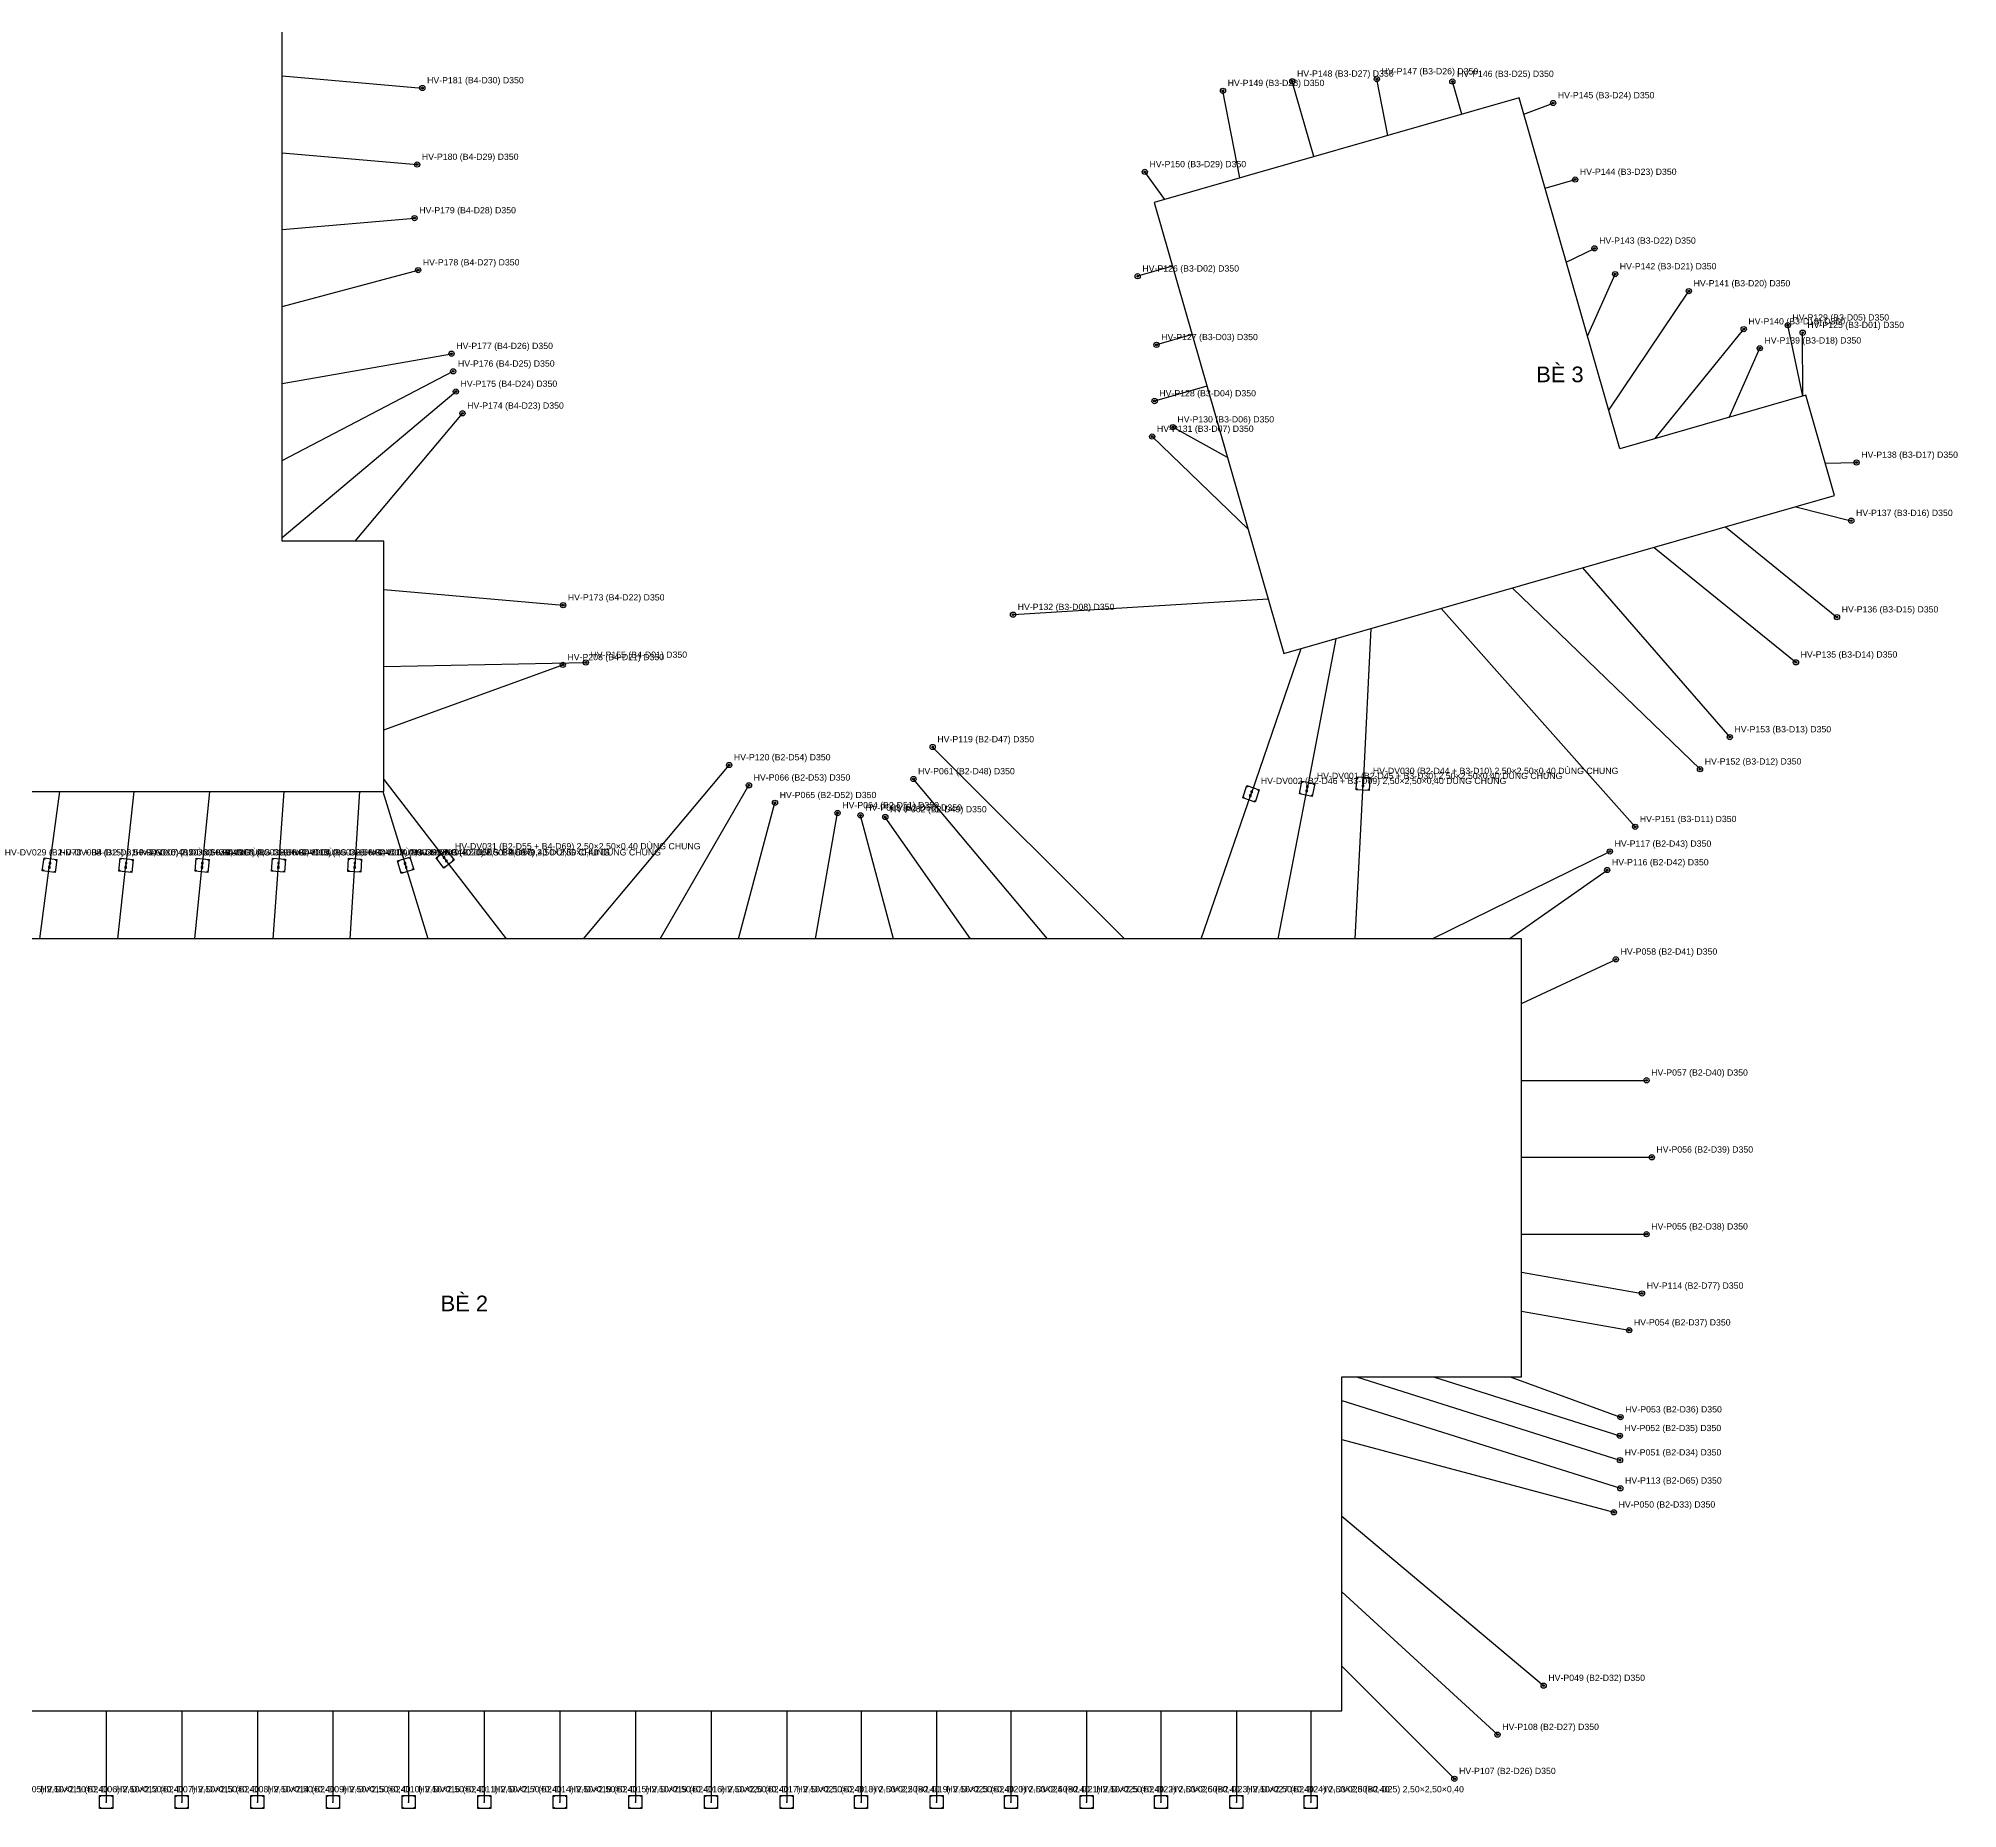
# Model space of a CAD drawing. Header units: metres. Extents: x -256 to 1219, y -260 to 304.
# Drawn here: x 111.2 to 479.2, y -259.8 to 79.6 of the extents above; entities that cross this region are included whole.
import ezdxf

# ---------------------------------------------------------------- set-up
doc = ezdxf.new("R2010")
doc.units = ezdxf.units.M
for name, color, linetype in [('01_BE_PIN', 4, 'Continuous'), ('02_DAY_NEO_BO', 3, 'Continuous'), ('03_DAY_NEO_DAY', 1, 'Continuous'), ('04_COC_KHOAN_NHOI_BO', 2, 'Continuous'), ('05_DE_NEO_VIT_XOAN', 6, 'Continuous'), ('06_TOA_DO_TEXT', 7, 'Continuous')]:
    doc.layers.add(name, color=color, linetype=linetype)
doc.styles.add('VN', font='arial.ttf')

msp = doc.modelspace()

# ---------------------------------------------------------------- linework, layer by layer
at = {"layer": '01_BE_PIN'}
for p, q in [((157.905, -16.811), (157.905, 241.189)), ((395.128, 68.217), (325.167, 48.156)), ((414.423, 0.929), (395.128, 68.217)), ((325.167, 48.156), (349.975, -38.357)), ((450.105, 11.161), (414.423, 0.929)), ((455.617, -8.065), (450.105, 11.161)), ((349.975, -38.357), (455.617, -8.065)), ((177.427, -16.811), (157.905, -16.811)), ((177.427, -64.811), (177.427, -16.811)), ((85.105, -64.811), (177.427, -64.811)), ((395.548, -93.041), (104.939, -93.041)), ((395.548, -177.041), (395.548, -93.041)), ((361.127, -241.041), (361.127, -177.041)), ((361.127, -177.041), (395.548, -177.041)), ((67.299, -241.041), (361.127, -241.041))]:
    msp.add_line(p, q, dxfattribs=at)
at = {"layer": '02_DAY_NEO_BO'}
for p, q in [((157.91, 72.42), (184.81, 70.07)), ((355.76, 56.93), (351.62, 71.35)), ((369.94, 60.99), (367.84, 71.79)), ((384.11, 65.06), (382.32, 71.31)), ((341.58, 52.86), (338.33, 69.55)), ((396.04, 65.05), (401.64, 67.2)), ((157.91, 57.67), (183.81, 55.4)), ((327.16, 48.73), (323.34, 53.99)), ((400.1, 50.87), (405.87, 52.53)), ((157.91, 42.92), (183.31, 45.14)), ((404.17, 36.7), (409.56, 39.33)), ((157.91, 28.17), (183.99, 35.16)), ((328.68, 35.91), (321.97, 33.99)), ((408.23, 22.52), (413.52, 34.4)), ((412.3, 8.34), (427.68, 31.14)), ((332.44, 22.8), (325.58, 20.84)), ((421.19, 2.87), (438.19, 23.85)), ((449.55, 11), (446.63, 24.6)), ((449.55, 11), (449.49, 23.16)), ((157.91, 13.42), (190.41, 19.14)), ((435.37, 6.94), (441.27, 20.19)), ((157.91, -1.33), (190.73, 15.76)), ((157.91, -16.08), (191.23, 11.89)), ((335.26, 12.94), (325.22, 10.06)), ((171.93, -16.81), (192.5, 7.7)), ((339.19, -0.76), (328.7, 5.06)), ((343.12, -14.45), (324.77, 3.26)), ((453.83, -1.83), (459.83, -1.72)), ((448.15, -10.21), (458.82, -12.87)), ((434.7, -14.06), (456.07, -31.37)), ((421, -17.99), (448.2, -40.02)), ((407.3, -21.92), (435.52, -54.36)), ((177.43, -26.06), (211.8, -29.07)), ((346.98, -27.91), (298.07, -30.9)), ((393.85, -25.78), (429.81, -60.52)), ((380.15, -29.71), (417.36, -71.56)), ((177.43, -40.81), (216.14, -40.06)), ((177.43, -53), (211.73, -40.52)), ((319.43, -93.04), (282.66, -56.27)), ((215.68, -93.04), (243.64, -59.72)), ((304.68, -93.04), (278.97, -62.4)), ((230.43, -93.04), (247.43, -63.6)), ((245.43, -93.04), (252.42, -66.96)), ((260.18, -93.04), (264.43, -68.91)), ((275.18, -93.04), (268.84, -69.37)), ((289.93, -93.04), (273.58, -69.69)), ((378.43, -93.04), (412.53, -76.28)), ((393.18, -93.04), (412.02, -79.85)), ((395.55, -105.42), (413.68, -96.97)), ((395.55, -120.17), (419.55, -120.17)), ((395.55, -134.92), (420.55, -134.92)), ((395.55, -149.67), (419.55, -149.67)), ((395.55, -156.94), (418.69, -161.02)), ((395.55, -164.42), (416.23, -168.07)), ((363.92, -177.04), (414.46, -192.99)), ((378.67, -177.04), (414.43, -188.32)), ((393.42, -177.04), (414.56, -184.74)), ((361.13, -181.52), (414.53, -198.38)), ((361.13, -189), (413.29, -202.98)), ((361.13, -203.75), (399.82, -236.21)), ((361.13, -218.25), (390.99, -245.61)), ((361.13, -232.5), (382.7, -254.07))]:
    msp.add_line(p, q, dxfattribs=at)
at = {"layer": '03_DAY_NEO_DAY'}
for p, q in [((359.96, -35.5), (354.45, -64.27)), ((366.69, -33.57), (365.19, -63.31)), ((353.23, -37.42), (343.71, -65.23)), ((177.43, -62.49), (189.18, -77.76)), ((115.23, -64.81), (113.33, -78.93)), ((129.48, -64.81), (127.96, -78.93)), ((143.98, -64.81), (142.58, -78.93)), ((158.23, -64.81), (157.2, -78.93)), ((172.73, -64.81), (171.83, -78.93)), ((177.24, -64.81), (181.59, -78.93)), ((334.18, -93.04), (343.71, -65.23)), ((348.93, -93.04), (354.45, -64.27)), ((363.68, -93.04), (365.19, -63.31)), ((111.43, -93.04), (113.33, -78.93)), ((126.43, -93.04), (127.96, -78.93)), ((141.18, -93.04), (142.58, -78.93)), ((156.18, -93.04), (157.2, -78.93)), ((170.93, -93.04), (171.83, -78.93)), ((185.93, -93.04), (181.59, -78.93)), ((200.93, -93.04), (189.18, -77.76)), ((124.17, -241.04), (124.17, -258.54)), ((138.67, -241.04), (138.67, -258.54)), ((153.17, -241.04), (153.17, -258.54)), ((167.67, -241.04), (167.67, -258.54)), ((182.17, -241.04), (182.17, -258.54)), ((196.67, -241.04), (196.67, -258.54)), ((211.17, -241.04), (211.17, -258.54)), ((225.67, -241.04), (225.67, -258.54)), ((240.17, -241.04), (240.17, -258.54)), ((254.67, -241.04), (254.67, -258.54)), ((268.92, -241.04), (268.92, -258.54)), ((283.42, -241.04), (283.42, -258.54)), ((297.67, -241.04), (297.67, -258.54)), ((312.17, -241.04), (312.17, -258.54)), ((326.42, -241.04), (326.42, -258.54)), ((340.92, -241.04), (340.92, -258.54)), ((355.17, -241.04), (355.17, -258.54))]:
    msp.add_line(p, q, dxfattribs=at)
at = {"layer": '04_COC_KHOAN_NHOI_BO'}
for centre, radius in [((184.81, 70.07), 0.5), ((184.81, 70.07), 0.175), ((338.33, 69.55), 0.5), ((351.62, 71.35), 0.5), ((351.62, 71.35), 0.175), ((367.84, 71.79), 0.5), ((367.84, 71.79), 0.175), ((382.32, 71.31), 0.5), ((382.32, 71.31), 0.175), ((338.33, 69.55), 0.175), ((401.64, 67.2), 0.5), ((401.64, 67.2), 0.175), ((183.81, 55.4), 0.5), ((183.81, 55.4), 0.175), ((323.34, 53.99), 0.5), ((323.34, 53.99), 0.175), ((405.87, 52.53), 0.5), ((405.87, 52.53), 0.175), ((183.31, 45.14), 0.5), ((183.31, 45.14), 0.175), ((409.56, 39.33), 0.5), ((409.56, 39.33), 0.175), ((183.99, 35.16), 0.5), ((183.99, 35.16), 0.175), ((321.97, 33.99), 0.5), ((321.97, 33.99), 0.175), ((413.52, 34.4), 0.5), ((413.52, 34.4), 0.175), ((427.68, 31.14), 0.5), ((427.68, 31.14), 0.175), ((438.19, 23.85), 0.5), ((438.19, 23.85), 0.175), ((446.63, 24.6), 0.5), ((446.63, 24.6), 0.175), ((449.49, 23.16), 0.5), ((449.49, 23.16), 0.175), ((190.41, 19.14), 0.5), ((190.41, 19.14), 0.175), ((325.58, 20.84), 0.5), ((325.58, 20.84), 0.175), ((441.27, 20.19), 0.5), ((441.27, 20.19), 0.175), ((190.73, 15.76), 0.5), ((190.73, 15.76), 0.175), ((191.23, 11.89), 0.5), ((191.23, 11.89), 0.175), ((192.5, 7.7), 0.5), ((192.5, 7.7), 0.175), ((325.22, 10.06), 0.5), ((325.22, 10.06), 0.175), ((324.77, 3.26), 0.5), ((328.7, 5.06), 0.5), ((328.7, 5.06), 0.175), ((324.77, 3.26), 0.175), ((459.83, -1.72), 0.5), ((459.83, -1.72), 0.175), ((458.82, -12.87), 0.5), ((458.82, -12.87), 0.175), ((211.8, -29.07), 0.5), ((211.8, -29.07), 0.175), ((298.07, -30.9), 0.5), ((298.07, -30.9), 0.175), ((456.07, -31.37), 0.5), ((456.07, -31.37), 0.175), ((211.73, -40.52), 0.5), ((211.73, -40.52), 0.175), ((216.14, -40.06), 0.5), ((216.14, -40.06), 0.175), ((448.2, -40.02), 0.5), ((448.2, -40.02), 0.175), ((435.52, -54.36), 0.5), ((435.52, -54.36), 0.175), ((282.66, -56.27), 0.5), ((282.66, -56.27), 0.175), ((243.64, -59.72), 0.5), ((243.64, -59.72), 0.175), ((278.97, -62.4), 0.5), ((278.97, -62.4), 0.175), ((429.81, -60.52), 0.5), ((429.81, -60.52), 0.175), ((247.43, -63.6), 0.5), ((247.43, -63.6), 0.175), ((252.42, -66.96), 0.5), ((252.42, -66.96), 0.175), ((264.43, -68.91), 0.5), ((264.43, -68.91), 0.175), ((268.84, -69.37), 0.5), ((268.84, -69.37), 0.175), ((273.58, -69.69), 0.5), ((273.58, -69.69), 0.175), ((417.36, -71.56), 0.5), ((417.36, -71.56), 0.175), ((412.53, -76.28), 0.5), ((412.53, -76.28), 0.175), ((412.02, -79.85), 0.5), ((412.02, -79.85), 0.175), ((413.68, -96.97), 0.5), ((413.68, -96.97), 0.175), ((419.55, -120.17), 0.5), ((419.55, -120.17), 0.175), ((420.55, -134.92), 0.5), ((420.55, -134.92), 0.175), ((419.55, -149.67), 0.5), ((419.55, -149.67), 0.175), ((418.69, -161.02), 0.5), ((418.69, -161.02), 0.175), ((416.23, -168.07), 0.5), ((416.23, -168.07), 0.175), ((414.56, -184.74), 0.5), ((414.56, -184.74), 0.175), ((414.43, -188.32), 0.5), ((414.43, -188.32), 0.175), ((414.46, -192.99), 0.5), ((414.46, -192.99), 0.175), ((414.53, -198.38), 0.5), ((414.53, -198.38), 0.175), ((413.29, -202.98), 0.5), ((413.29, -202.98), 0.175), ((399.82, -236.21), 0.5), ((399.82, -236.21), 0.175), ((390.99, -245.61), 0.5), ((390.99, -245.61), 0.175), ((382.7, -254.07), 0.5), ((382.7, -254.07), 0.175)]:
    msp.add_circle(centre, radius, dxfattribs=at)
for p in [(184.81, 70.07), (351.62, 71.35), (367.84, 71.79), (382.32, 71.31), (338.33, 69.55), (401.64, 67.2), (183.81, 55.4), (323.34, 53.99), (405.87, 52.53), (183.31, 45.14), (409.56, 39.33), (183.99, 35.16), (321.97, 33.99), (413.52, 34.4), (427.68, 31.14), (438.19, 23.85), (446.63, 24.6), (449.49, 23.16), (190.41, 19.14), (325.58, 20.84), (441.27, 20.19), (190.73, 15.76), (191.23, 11.89), (192.5, 7.7), (325.22, 10.06), (328.7, 5.06), (324.77, 3.26), (459.83, -1.72), (458.82, -12.87), (211.8, -29.07), (298.07, -30.9), (456.07, -31.37), (216.14, -40.06), (448.2, -40.02), (211.73, -40.52), (435.52, -54.36), (282.66, -56.27), (243.64, -59.72), (278.97, -62.4), (429.81, -60.52), (247.43, -63.6), (252.42, -66.96), (264.43, -68.91), (268.84, -69.37), (273.58, -69.69), (417.36, -71.56), (412.53, -76.28), (412.02, -79.85), (413.68, -96.97), (419.55, -120.17), (420.55, -134.92), (419.55, -149.67), (418.69, -161.02), (416.23, -168.07), (414.56, -184.74), (414.43, -188.32), (414.46, -192.99), (414.53, -198.38), (413.29, -202.98), (399.82, -236.21), (390.99, -245.61), (382.7, -254.07)]:
    msp.add_point(p, dxfattribs=at)
at = {"layer": '05_DE_NEO_VIT_XOAN'}
for p, q in [((363.878, -64.495), (364.005, -61.998)), ((364.005, -61.998), (366.502, -62.125)), ((366.502, -62.125), (366.375, -64.622)), ((342.122, -66.008), (342.932, -63.642)), ((344.488, -66.818), (342.122, -66.008)), ((342.932, -63.642), (345.298, -64.452)), ((343.73, -65.458), (343.43, -65.458)), ((343.43, -65.458), (343.43, -65.758)), ((343.43, -65.758), (343.73, -65.758)), ((343.99, -64.702), (343.69, -64.702)), ((343.69, -64.702), (343.69, -65.002)), ((343.69, -65.002), (343.99, -65.002)), ((343.73, -65.758), (343.73, -65.458)), ((343.99, -65.002), (343.99, -64.702)), ((345.298, -64.452), (344.488, -66.818)), ((352.986, -65.261), (353.459, -62.806)), ((355.441, -65.734), (352.986, -65.261)), ((353.459, -62.806), (355.914, -63.279)), ((354.524, -64.513), (354.224, -64.513)), ((354.224, -64.513), (354.224, -64.813)), ((354.224, -64.813), (354.524, -64.813)), ((354.675, -63.727), (354.375, -63.727)), ((354.375, -63.727), (354.375, -64.027)), ((354.375, -64.027), (354.675, -64.027)), ((354.524, -64.813), (354.524, -64.513)), ((354.675, -64.027), (354.675, -63.727)), ((355.914, -63.279), (355.441, -65.734)), ((366.375, -64.622), (363.878, -64.495)), ((365.32, -63.559), (365.02, -63.559)), ((365.02, -63.559), (365.02, -63.859)), ((365.02, -63.859), (365.32, -63.859)), ((365.36, -62.761), (365.06, -62.761)), ((365.06, -62.761), (365.06, -63.061)), ((365.06, -63.061), (365.36, -63.061)), ((365.32, -63.859), (365.32, -63.559)), ((365.36, -63.061), (365.36, -62.761)), ((187.427, -77.532), (189.408, -76.007)), ((189.408, -76.007), (190.933, -77.988)), ((111.924, -80.001), (112.259, -77.524)), ((114.401, -80.336), (111.924, -80.001)), ((112.259, -77.524), (114.736, -77.859)), ((113.426, -79.176), (113.126, -79.176)), ((113.126, -79.176), (113.126, -79.476)), ((113.126, -79.476), (113.426, -79.476)), ((113.534, -78.384), (113.234, -78.384)), ((113.234, -78.384), (113.234, -78.684)), ((113.234, -78.684), (113.534, -78.684)), ((113.426, -79.476), (113.426, -79.176)), ((113.534, -78.684), (113.534, -78.384)), ((114.736, -77.859), (114.401, -80.336)), ((126.582, -80.038), (126.852, -77.552)), ((129.068, -80.308), (126.582, -80.038)), ((126.852, -77.552), (129.338, -77.822)), ((128.067, -79.178), (127.767, -79.178)), ((127.767, -79.178), (127.767, -79.478)), ((127.767, -79.478), (128.067, -79.478)), ((128.153, -78.382), (127.853, -78.382)), ((127.853, -78.382), (127.853, -78.682)), ((127.853, -78.682), (128.153, -78.682)), ((128.067, -79.478), (128.067, -79.178)), ((128.153, -78.682), (128.153, -78.382)), ((129.338, -77.822), (129.068, -80.308)), ((141.212, -80.05), (141.46, -77.562)), ((143.7, -80.298), (141.212, -80.05)), ((141.46, -77.562), (143.948, -77.81)), ((142.69, -79.178), (142.39, -79.178)), ((142.39, -79.178), (142.39, -79.478)), ((142.39, -79.478), (142.69, -79.478)), ((142.77, -78.382), (142.47, -78.382)), ((142.47, -78.382), (142.47, -78.682)), ((142.47, -78.682), (142.77, -78.682)), ((142.69, -79.478), (142.69, -79.178)), ((142.77, -78.682), (142.77, -78.382)), ((143.948, -77.81), (143.7, -80.298)), ((155.864, -80.087), (156.043, -77.594)), ((158.357, -80.266), (155.864, -80.087)), ((156.043, -77.594), (158.536, -77.773)), ((157.321, -79.179), (157.021, -79.179)), ((157.021, -79.179), (157.021, -79.479)), ((157.021, -79.479), (157.321, -79.479)), ((157.379, -78.381), (157.079, -78.381)), ((157.079, -78.381), (157.079, -78.681)), ((157.079, -78.681), (157.379, -78.681)), ((157.321, -79.479), (157.321, -79.179)), ((157.379, -78.681), (157.379, -78.381)), ((158.536, -77.773), (158.357, -80.266)), ((170.504, -80.099), (170.661, -77.604)), ((172.999, -80.256), (170.504, -80.099)), ((170.661, -77.604), (173.156, -77.761)), ((171.955, -79.179), (171.655, -79.179)), ((171.655, -79.179), (171.655, -79.479)), ((171.655, -79.479), (171.955, -79.479)), ((172.005, -78.381), (171.705, -78.381)), ((171.705, -78.381), (171.705, -78.681)), ((171.705, -78.681), (172.005, -78.681)), ((171.955, -79.479), (171.955, -79.179)), ((172.005, -78.681), (172.005, -78.381)), ((173.156, -77.761), (172.999, -80.256)), ((180.028, -78.103), (182.417, -77.368)), ((180.763, -80.492), (180.028, -78.103)), ((183.152, -79.757), (180.763, -80.492)), ((181.622, -78.398), (181.322, -78.398)), ((181.322, -78.398), (181.322, -78.698)), ((181.322, -78.698), (181.622, -78.698)), ((181.858, -79.162), (181.558, -79.162)), ((181.558, -79.162), (181.558, -79.462)), ((181.558, -79.462), (181.858, -79.462)), ((181.622, -78.698), (181.622, -78.398)), ((181.858, -79.462), (181.858, -79.162)), ((182.417, -77.368), (183.152, -79.757)), ((188.952, -79.513), (187.427, -77.532)), ((189.086, -77.293), (188.786, -77.293)), ((188.786, -77.293), (188.786, -77.593)), ((188.786, -77.593), (189.086, -77.593)), ((190.933, -77.988), (188.952, -79.513)), ((189.086, -77.593), (189.086, -77.293)), ((189.574, -77.927), (189.274, -77.927)), ((189.274, -77.927), (189.274, -78.227)), ((189.274, -78.227), (189.574, -78.227)), ((189.574, -78.227), (189.574, -77.927)), ((122.92, -259.79), (122.92, -257.29)), ((122.92, -257.29), (125.42, -257.29)), ((125.42, -257.29), (125.42, -259.79)), ((137.42, -259.79), (137.42, -257.29)), ((137.42, -257.29), (139.92, -257.29)), ((139.92, -257.29), (139.92, -259.79)), ((151.92, -259.79), (151.92, -257.29)), ((151.92, -257.29), (154.42, -257.29)), ((154.42, -257.29), (154.42, -259.79)), ((166.42, -259.79), (166.42, -257.29)), ((166.42, -257.29), (168.92, -257.29)), ((168.92, -257.29), (168.92, -259.79)), ((180.92, -259.79), (180.92, -257.29)), ((180.92, -257.29), (183.42, -257.29)), ((183.42, -257.29), (183.42, -259.79)), ((195.42, -259.79), (195.42, -257.29)), ((195.42, -257.29), (197.92, -257.29)), ((197.92, -257.29), (197.92, -259.79)), ((209.92, -259.79), (209.92, -257.29)), ((209.92, -257.29), (212.42, -257.29)), ((212.42, -257.29), (212.42, -259.79)), ((224.42, -259.79), (224.42, -257.29)), ((224.42, -257.29), (226.92, -257.29)), ((226.92, -257.29), (226.92, -259.79)), ((238.92, -259.79), (238.92, -257.29)), ((238.92, -257.29), (241.42, -257.29)), ((241.42, -257.29), (241.42, -259.79)), ((253.42, -259.79), (253.42, -257.29)), ((253.42, -257.29), (255.92, -257.29)), ((255.92, -257.29), (255.92, -259.79)), ((267.67, -259.79), (267.67, -257.29)), ((267.67, -257.29), (270.17, -257.29)), ((270.17, -257.29), (270.17, -259.79)), ((282.17, -259.79), (282.17, -257.29)), ((282.17, -257.29), (284.67, -257.29)), ((284.67, -257.29), (284.67, -259.79)), ((296.42, -259.79), (296.42, -257.29)), ((296.42, -257.29), (298.92, -257.29)), ((298.92, -257.29), (298.92, -259.79)), ((310.92, -259.79), (310.92, -257.29)), ((310.92, -257.29), (313.42, -257.29)), ((313.42, -257.29), (313.42, -259.79)), ((325.17, -259.79), (325.17, -257.29)), ((325.17, -257.29), (327.67, -257.29)), ((327.67, -257.29), (327.67, -259.79)), ((339.67, -259.79), (339.67, -257.29)), ((339.67, -257.29), (342.17, -257.29)), ((342.17, -257.29), (342.17, -259.79)), ((353.92, -259.79), (353.92, -257.29)), ((353.92, -257.29), (356.42, -257.29)), ((356.42, -257.29), (356.42, -259.79)), ((125.42, -259.79), (122.92, -259.79)), ((139.92, -259.79), (137.42, -259.79)), ((154.42, -259.79), (151.92, -259.79)), ((168.92, -259.79), (166.42, -259.79)), ((183.42, -259.79), (180.92, -259.79)), ((197.92, -259.79), (195.42, -259.79)), ((212.42, -259.79), (209.92, -259.79)), ((226.92, -259.79), (224.42, -259.79)), ((241.42, -259.79), (238.92, -259.79)), ((255.92, -259.79), (253.42, -259.79)), ((270.17, -259.79), (267.67, -259.79)), ((284.67, -259.79), (282.17, -259.79)), ((298.92, -259.79), (296.42, -259.79)), ((313.42, -259.79), (310.92, -259.79)), ((327.67, -259.79), (325.17, -259.79)), ((342.17, -259.79), (339.67, -259.79)), ((356.42, -259.79), (353.92, -259.79))]:
    msp.add_line(p, q, dxfattribs=at)
for centre in [(364.147, -62.156), (366.344, -62.267), (342.313, -65.914), (343.026, -63.833), (345.107, -64.546), (353.162, -65.142), (353.578, -62.982), (355.322, -65.558), (355.738, -63.398), (364.036, -64.353), (366.233, -64.464), (344.394, -66.627), (189.38, -76.217), (112.093, -79.873), (112.387, -77.693), (114.273, -80.167), (114.567, -77.987), (126.748, -79.905), (126.985, -77.718), (128.935, -80.142), (129.172, -77.955), (141.376, -79.915), (141.595, -77.726), (143.565, -80.134), (143.784, -77.945), (156.024, -79.949), (156.181, -77.754), (158.219, -80.106), (158.376, -77.911), (170.663, -79.959), (170.801, -77.763), (172.859, -80.097), (172.997, -77.901), (180.215, -78.202), (180.862, -80.305), (182.318, -77.555), (182.965, -79.658), (187.637, -77.56), (188.98, -79.303), (190.723, -77.96), (123.07, -257.44), (125.27, -257.44), (137.57, -257.44), (139.77, -257.44), (152.07, -257.44), (154.27, -257.44), (166.57, -257.44), (168.77, -257.44), (181.07, -257.44), (183.27, -257.44), (195.57, -257.44), (197.77, -257.44), (210.07, -257.44), (212.27, -257.44), (224.57, -257.44), (226.77, -257.44), (239.07, -257.44), (241.27, -257.44), (253.57, -257.44), (255.77, -257.44), (267.82, -257.44), (270.02, -257.44), (282.32, -257.44), (284.52, -257.44), (296.57, -257.44), (298.77, -257.44), (311.07, -257.44), (313.27, -257.44), (325.32, -257.44), (327.52, -257.44), (339.82, -257.44), (342.02, -257.44), (354.07, -257.44), (356.27, -257.44), (123.07, -259.64), (125.27, -259.64), (137.57, -259.64), (139.77, -259.64), (152.07, -259.64), (154.27, -259.64), (166.57, -259.64), (168.77, -259.64), (181.07, -259.64), (183.27, -259.64), (195.57, -259.64), (197.77, -259.64), (210.07, -259.64), (212.27, -259.64), (224.57, -259.64), (226.77, -259.64), (239.07, -259.64), (241.27, -259.64), (253.57, -259.64), (255.77, -259.64), (267.82, -259.64), (270.02, -259.64), (282.32, -259.64), (284.52, -259.64), (296.57, -259.64), (298.77, -259.64), (311.07, -259.64), (313.27, -259.64), (325.32, -259.64), (327.52, -259.64), (339.82, -259.64), (342.02, -259.64), (354.07, -259.64), (356.27, -259.64)]:
    msp.add_circle(centre, 0.06, dxfattribs=at)
for p in [(343.71, -65.23), (354.45, -64.27), (365.19, -63.31), (113.33, -78.93), (127.96, -78.93), (142.58, -78.93), (157.2, -78.93), (171.83, -78.93), (181.59, -78.93), (189.18, -77.76), (124.17, -258.54), (138.67, -258.54), (153.17, -258.54), (167.67, -258.54), (182.17, -258.54), (196.67, -258.54), (211.17, -258.54), (225.67, -258.54), (240.17, -258.54), (254.67, -258.54), (268.92, -258.54), (283.42, -258.54), (297.67, -258.54), (312.17, -258.54), (326.42, -258.54), (340.92, -258.54), (355.17, -258.54)]:
    msp.add_point(p, dxfattribs=at)

# ---------------------------------------------------------------- texts
at = {"layer": '01_BE_PIN', "style": 'VN'}
for s, p in [('BÈ 3', (398.403, 13.673)), ('BÈ 2', (188.311, -164.438))]:
    msp.add_text(s, height=3, dxfattribs=at).set_placement(p)
at = {"layer": '06_TOA_DO_TEXT', "style": 'VN'}
for s, p in [('HV-P147 (B3-D26) D350', (368.74, 72.69)), ('HV-P181 (B4-D30) D350', (185.71, 70.97)), ('HV-P149 (B3-D28) D350', (339.23, 70.45)), ('HV-P148 (B3-D27) D350', (352.52, 72.25)), ('HV-P146 (B3-D25) D350', (383.22, 72.21)), ('HV-P145 (B3-D24) D350', (402.54, 68.1)), ('HV-P180 (B4-D29) D350', (184.71, 56.3)), ('HV-P150 (B3-D29) D350', (324.24, 54.89)), ('HV-P144 (B3-D23) D350', (406.77, 53.43)), ('HV-P179 (B4-D28) D350', (184.21, 46.04)), ('HV-P143 (B3-D22) D350', (410.46, 40.23)), ('HV-P178 (B4-D27) D350', (184.89, 36.06)), ('HV-P126 (B3-D02) D350', (322.87, 34.89)), ('HV-P142 (B3-D21) D350', (414.42, 35.3)), ('HV-P141 (B3-D20) D350', (428.58, 32.04)), ('HV-P140 (B3-D19) D350', (439.09, 24.75)), ('HV-P129 (B3-D05) D350', (447.53, 25.5)), ('HV-P127 (B3-D03) D350', (326.48, 21.74)), ('HV-P139 (B3-D18) D350', (442.17, 21.09)), ('HV-P125 (B3-D01) D350', (450.39, 24.06)), ('HV-P177 (B4-D26) D350', (191.31, 20.04)), ('HV-P176 (B4-D25) D350', (191.63, 16.66)), ('HV-P175 (B4-D24) D350', (192.13, 12.79)), ('HV-P128 (B3-D04) D350', (326.12, 10.96)), ('HV-P174 (B4-D23) D350', (193.4, 8.6)), ('HV-P131 (B3-D07) D350', (325.67, 4.16)), ('HV-P130 (B3-D06) D350', (329.6, 5.96)), ('HV-P138 (B3-D17) D350', (460.73, -0.82)), ('HV-P137 (B3-D16) D350', (459.72, -11.97)), ('HV-P173 (B4-D22) D350', (212.7, -28.17)), ('HV-P132 (B3-D08) D350', (298.97, -30)), ('HV-P136 (B3-D15) D350', (456.97, -30.47)), ('HV-P208 (B4-D21) D350', (212.63, -39.62)), ('HV-P155 (B4-D01) D350', (217.04, -39.16)), ('HV-P135 (B3-D14) D350', (449.1, -39.12)), ('HV-P119 (B2-D47) D350', (283.56, -55.37)), ('HV-P153 (B3-D13) D350', (436.42, -53.46)), ('HV-P120 (B2-D54) D350', (244.54, -58.82)), ('HV-P152 (B3-D12) D350', (430.71, -59.62)), ('HV-P066 (B2-D53) D350', (248.33, -62.7)), ('HV-P061 (B2-D48) D350', (279.87, -61.5)), ('HV-DV002 (B2-D46 + B3-D09) 2,50×2,50×0,40 DÙNG CHUNG', (345.585, -63.355)), ('HV-DV001 (B2-D45 + B3-D30) 2,50×2,50×0,40 DÙNG CHUNG', (356.325, -62.395)), ('HV-DV030 (B2-D44 + B3-D10) 2,50×2,50×0,40 DÙNG CHUNG', (367.065, -61.435)), ('HV-P065 (B2-D52) D350', (253.32, -66.06)), ('HV-P064 (B2-D51) D350', (265.33, -68.01)), ('HV-P063 (B2-D50) D350', (269.74, -68.47)), ('HV-P062 (B2-D49) D350', (274.48, -68.79)), ('HV-P151 (B3-D11) D350', (418.26, -70.66)), ('HV-DV029 (B2-D78 + B4-D15) 2,50×2,50×0,40 DÙNG CHUNG', (104.715, -77.055)), ('HV-DV008 (B2-D61 + B4-D16) 2,50×2,50×0,40 DÙNG CHUNG', (115.205, -77.055)), ('HV-DV007 (B2-D60 + B4-D17) 2,50×2,50×0,40 DÙNG CHUNG', (129.835, -77.055)), ('HV-DV006 (B2-D59 + B4-D18) 2,50×2,50×0,40 DÙNG CHUNG', (144.455, -77.055)), ('HV-DV005 (B2-D58 + B4-D19) 2,50×2,50×0,40 DÙNG CHUNG', (159.075, -77.055)), ('HV-DV004 (B2-D57 + B4-D20) 2,50×2,50×0,40 DÙNG CHUNG', (173.705, -77.055)), ('HV-DV003 (B2-D56 + B4-D67) 2,50×2,50×0,40 DÙNG CHUNG', (183.465, -77.055)), ('HV-DV031 (B2-D55 + B4-D69) 2,50×2,50×0,40 DÙNG CHUNG', (191.055, -75.885)), ('HV-P117 (B2-D43) D350', (413.43, -75.38)), ('HV-P116 (B2-D42) D350', (412.92, -78.95)), ('HV-P058 (B2-D41) D350', (414.58, -96.07)), ('HV-P057 (B2-D40) D350', (420.45, -119.27)), ('HV-P056 (B2-D39) D350', (421.45, -134.02)), ('HV-P055 (B2-D38) D350', (420.45, -148.77)), ('HV-P114 (B2-D77) D350', (419.59, -160.12)), ('HV-P054 (B2-D37) D350', (417.13, -167.17)), ('HV-P053 (B2-D36) D350', (415.46, -183.84)), ('HV-P052 (B2-D35) D350', (415.33, -187.42)), ('HV-P051 (B2-D34) D350', (415.36, -192.09)), ('HV-P113 (B2-D65) D350', (415.43, -197.48)), ('HV-P050 (B2-D33) D350', (414.19, -202.08)), ('HV-P049 (B2-D32) D350', (400.72, -235.31)), ('HV-P108 (B2-D27) D350', (391.89, -244.71)), ('HV-P107 (B2-D26) D350', (383.6, -253.17)), ('HV-DV010 (B2-D05) 2,50×2,50×0,40', (97.045, -256.665)), ('HV-DV011 (B2-D06) 2,50×2,50×0,40', (111.545, -256.665)), ('HV-DV012 (B2-D07) 2,50×2,50×0,40', (126.045, -256.665)), ('HV-DV013 (B2-D08) 2,50×2,50×0,40', (140.545, -256.665)), ('HV-DV014 (B2-D09) 2,50×2,50×0,40', (155.045, -256.665)), ('HV-DV015 (B2-D10) 2,50×2,50×0,40', (169.545, -256.665)), ('HV-DV016 (B2-D11) 2,50×2,50×0,40', (184.045, -256.665)), ('HV-DV017 (B2-D14) 2,50×2,50×0,40', (198.545, -256.665)), ('HV-DV018 (B2-D15) 2,50×2,50×0,40', (213.045, -256.665)), ('HV-DV019 (B2-D16) 2,50×2,50×0,40', (227.545, -256.665)), ('HV-DV020 (B2-D17) 2,50×2,50×0,40', (242.045, -256.665)), ('HV-DV021 (B2-D18) 2,50×2,50×0,40', (256.545, -256.665)), ('HV-DV022 (B2-D19) 2,50×2,50×0,40', (270.795, -256.665)), ('HV-DV023 (B2-D20) 2,50×2,50×0,40', (285.295, -256.665)), ('HV-DV024 (B2-D21) 2,50×2,50×0,40', (299.545, -256.665)), ('HV-DV025 (B2-D22) 2,50×2,50×0,40', (314.045, -256.665)), ('HV-DV026 (B2-D23) 2,50×2,50×0,40', (328.295, -256.665)), ('HV-DV027 (B2-D24) 2,50×2,50×0,40', (342.795, -256.665)), ('HV-DV028 (B2-D25) 2,50×2,50×0,40', (357.045, -256.665))]:
    msp.add_text(s, height=1.2, dxfattribs=at).set_placement(p)

doc.saveas('drawing.dxf')
